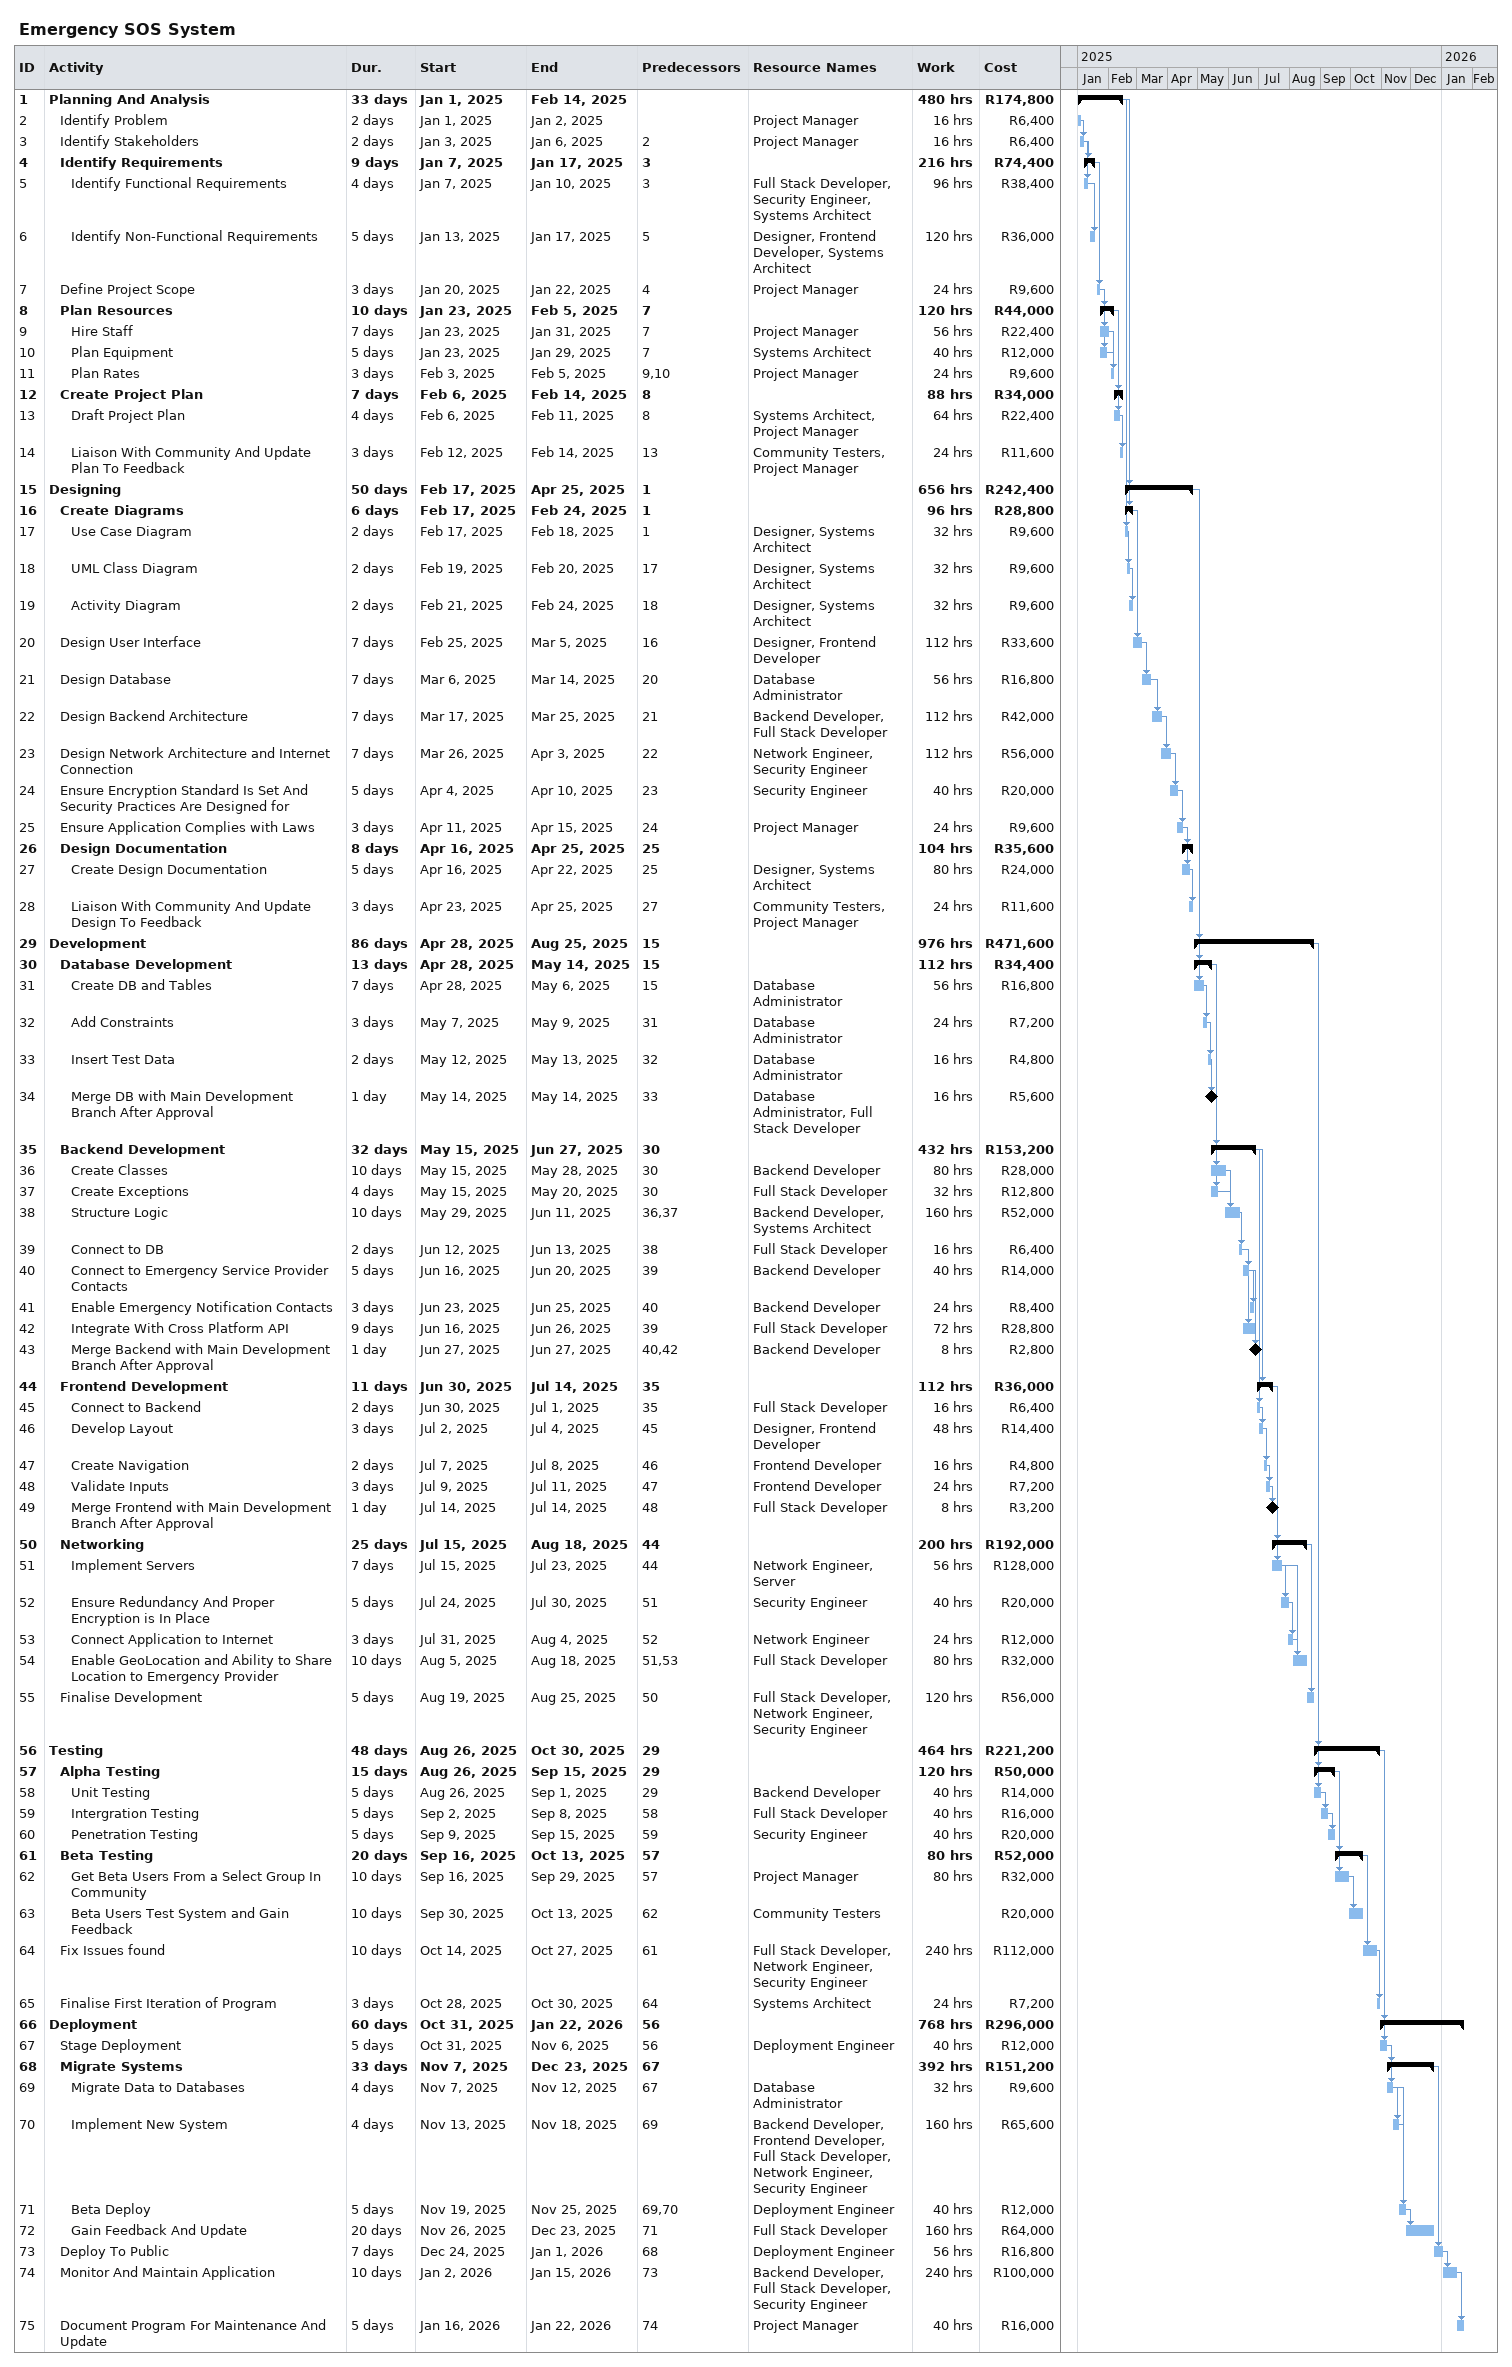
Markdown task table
Emergency SOS System

| ID | Level | Task | Duration | Start | Finish | Predecessors | Resources | Work (h) | Cost (R) |
|---|---|---|---|---|---|---|---|---|---|
| 1 | 1 | **Planning And Analysis** | 33d | 2025-01-01 | 2025-02-14 |  |  | 480 | 174800 |
| 2 | 2 | Identify Problem | 2d | 2025-01-01 | 2025-01-02 |  | Project Manager | 16 | 6400 |
| 3 | 2 | Identify Stakeholders | 2d | 2025-01-03 | 2025-01-06 | 2 | Project Manager | 16 | 6400 |
| 4 | 2 | **Identify Requirements** | 9d | 2025-01-07 | 2025-01-17 | 3 |  | 216 | 74400 |
| 5 | 3 | Identify Functional Requirements | 4d | 2025-01-07 | 2025-01-10 | 3 | Full Stack Developer, Security Engineer, Systems Architect | 96 | 38400 |
| 6 | 3 | Identify Non-Functional Requirements | 5d | 2025-01-13 | 2025-01-17 | 5 | Designer, Frontend Developer, Systems Architect | 120 | 36000 |
| 7 | 2 | Define Project Scope | 3d | 2025-01-20 | 2025-01-22 | 4 | Project Manager | 24 | 9600 |
| 8 | 2 | **Plan Resources** | 10d | 2025-01-23 | 2025-02-05 | 7 |  | 120 | 44000 |
| 9 | 3 | Hire Staff | 7d | 2025-01-23 | 2025-01-31 | 7 | Project Manager | 56 | 22400 |
| 10 | 3 | Plan Equipment | 5d | 2025-01-23 | 2025-01-29 | 7 | Systems Architect | 40 | 12000 |
| 11 | 3 | Plan Rates | 3d | 2025-02-03 | 2025-02-05 | 9, 10 | Project Manager | 24 | 9600 |
| 12 | 2 | **Create Project Plan** | 7d | 2025-02-06 | 2025-02-14 | 8 |  | 88 | 34000 |
| 13 | 3 | Draft Project Plan | 4d | 2025-02-06 | 2025-02-11 | 8 | Systems Architect, Project Manager | 64 | 22400 |
| 14 | 3 | Liaison With Community And Update Plan To Feedback | 3d | 2025-02-12 | 2025-02-14 | 13 | Community Testers, Project Manager | 24 | 11600 |
| 15 | 1 | **Designing** | 50d | 2025-02-17 | 2025-04-25 | 1 |  | 656 | 242400 |
| 16 | 2 | **Create Diagrams** | 6d | 2025-02-17 | 2025-02-24 | 1 |  | 96 | 28800 |
| 17 | 3 | Use Case Diagram | 2d | 2025-02-17 | 2025-02-18 | 1 | Designer, Systems Architect | 32 | 9600 |
| 18 | 3 | UML Class Diagram | 2d | 2025-02-19 | 2025-02-20 | 17 | Designer, Systems Architect | 32 | 9600 |
| 19 | 3 | Activity Diagram | 2d | 2025-02-21 | 2025-02-24 | 18 | Designer, Systems Architect | 32 | 9600 |
| 20 | 2 | Design User Interface | 7d | 2025-02-25 | 2025-03-05 | 16 | Designer, Frontend Developer | 112 | 33600 |
| 21 | 2 | Design Database | 7d | 2025-03-06 | 2025-03-14 | 20 | Database Administrator | 56 | 16800 |
| 22 | 2 | Design Backend Architecture | 7d | 2025-03-17 | 2025-03-25 | 21 | Backend Developer, Full Stack Developer | 112 | 42000 |
| 23 | 2 | Design Network Architecture and Internet Connection | 7d | 2025-03-26 | 2025-04-03 | 22 | Network Engineer, Security Engineer | 112 | 56000 |
| 24 | 2 | Ensure Encryption Standard Is Set And Security Practices Are Designed for | 5d | 2025-04-04 | 2025-04-10 | 23 | Security Engineer | 40 | 20000 |
| 25 | 2 | Ensure Application Complies with Laws | 3d | 2025-04-11 | 2025-04-15 | 24 | Project Manager | 24 | 9600 |
| 26 | 2 | **Design Documentation** | 8d | 2025-04-16 | 2025-04-25 | 25 |  | 104 | 35600 |
| 27 | 3 | Create Design Documentation | 5d | 2025-04-16 | 2025-04-22 | 25 | Designer, Systems Architect | 80 | 24000 |
| 28 | 3 | Liaison With Community And Update Design To Feedback | 3d | 2025-04-23 | 2025-04-25 | 27 | Community Testers, Project Manager | 24 | 11600 |
| 29 | 1 | **Development** | 86d | 2025-04-28 | 2025-08-25 | 15 |  | 976 | 471600 |
| 30 | 2 | **Database Development** | 13d | 2025-04-28 | 2025-05-14 | 15 |  | 112 | 34400 |
| 31 | 3 | Create DB and Tables | 7d | 2025-04-28 | 2025-05-06 | 15 | Database Administrator | 56 | 16800 |
| 32 | 3 | Add Constraints | 3d | 2025-05-07 | 2025-05-09 | 31 | Database Administrator | 24 | 7200 |
| 33 | 3 | Insert Test Data | 2d | 2025-05-12 | 2025-05-13 | 32 | Database Administrator | 16 | 4800 |
| 34 | 3 | Merge DB with Main Development Branch After Approval | 1d | 2025-05-14 | 2025-05-14 | 33 | Database Administrator, Full Stack Developer | 16 | 5600 |
| 35 | 2 | **Backend Development** | 32d | 2025-05-15 | 2025-06-27 | 30 |  | 432 | 153200 |
| 36 | 3 | Create Classes | 10d | 2025-05-15 | 2025-05-28 | 30 | Backend Developer | 80 | 28000 |
| 37 | 3 | Create Exceptions | 4d | 2025-05-15 | 2025-05-20 | 30 | Full Stack Developer | 32 | 12800 |
| 38 | 3 | Structure Logic | 10d | 2025-05-29 | 2025-06-11 | 36, 37 | Backend Developer, Systems Architect | 160 | 52000 |
| 39 | 3 | Connect to DB | 2d | 2025-06-12 | 2025-06-13 | 38 | Full Stack Developer | 16 | 6400 |
| 40 | 3 | Connect to Emergency Service Provider Contacts | 5d | 2025-06-16 | 2025-06-20 | 39 | Backend Developer | 40 | 14000 |
| 41 | 3 | Enable Emergency Notification Contacts | 3d | 2025-06-23 | 2025-06-25 | 40 | Backend Developer | 24 | 8400 |
| 42 | 3 | Integrate With Cross Platform API | 9d | 2025-06-16 | 2025-06-26 | 39 | Full Stack Developer | 72 | 28800 |
| 43 | 3 | Merge Backend with Main Development Branch After Approval | 1d | 2025-06-27 | 2025-06-27 | 40, 42 | Backend Developer | 8 | 2800 |
| 44 | 2 | **Frontend Development** | 11d | 2025-06-30 | 2025-07-14 | 35 |  | 112 | 36000 |
| 45 | 3 | Connect to Backend | 2d | 2025-06-30 | 2025-07-01 | 35 | Full Stack Developer | 16 | 6400 |
| 46 | 3 | Develop Layout | 3d | 2025-07-02 | 2025-07-04 | 45 | Designer, Frontend Developer | 48 | 14400 |
| 47 | 3 | Create Navigation | 2d | 2025-07-07 | 2025-07-08 | 46 | Frontend Developer | 16 | 4800 |
| 48 | 3 | Validate Inputs | 3d | 2025-07-09 | 2025-07-11 | 47 | Frontend Developer | 24 | 7200 |
| 49 | 3 | Merge Frontend with Main Development Branch After Approval | 1d | 2025-07-14 | 2025-07-14 | 48 | Full Stack Developer | 8 | 3200 |
| 50 | 2 | **Networking** | 25d | 2025-07-15 | 2025-08-18 | 44 |  | 200 | 192000 |
| 51 | 3 | Implement Servers | 7d | 2025-07-15 | 2025-07-23 | 44 | Network Engineer, Server | 56 | 128000 |
| 52 | 3 | Ensure Redundancy And Proper Encryption is In Place | 5d | 2025-07-24 | 2025-07-30 | 51 | Security Engineer | 40 | 20000 |
| 53 | 3 | Connect Application to Internet | 3d | 2025-07-31 | 2025-08-04 | 52 | Network Engineer | 24 | 12000 |
| 54 | 3 | Enable GeoLocation and Ability to Share Location to Emergency Provider | 10d | 2025-08-05 | 2025-08-18 | 51, 53 | Full Stack Developer | 80 | 32000 |
| 55 | 2 | Finalise Development | 5d | 2025-08-19 | 2025-08-25 | 50 | Full Stack Developer, Network Engineer, Security Engineer | 120 | 56000 |
| 56 | 1 | **Testing** | 48d | 2025-08-26 | 2025-10-30 | 29 |  | 464 | 221200 |
| 57 | 2 | **Alpha Testing** | 15d | 2025-08-26 | 2025-09-15 | 29 |  | 120 | 50000 |
| 58 | 3 | Unit Testing | 5d | 2025-08-26 | 2025-09-01 | 29 | Backend Developer | 40 | 14000 |
| 59 | 3 | Intergration Testing | 5d | 2025-09-02 | 2025-09-08 | 58 | Full Stack Developer | 40 | 16000 |
| 60 | 3 | Penetration Testing | 5d | 2025-09-09 | 2025-09-15 | 59 | Security Engineer | 40 | 20000 |
| 61 | 2 | **Beta Testing** | 20d | 2025-09-16 | 2025-10-13 | 57 |  | 80 | 52000 |
| 62 | 3 | Get Beta Users From a Select Group In Community | 10d | 2025-09-16 | 2025-09-29 | 57 | Project Manager | 80 | 32000 |
| 63 | 3 | Beta Users Test System and Gain Feedback | 10d | 2025-09-30 | 2025-10-13 | 62 | Community Testers |  | 20000 |
| 64 | 2 | Fix Issues found | 10d | 2025-10-14 | 2025-10-27 | 61 | Full Stack Developer, Network Engineer, Security Engineer | 240 | 112000 |
| 65 | 2 | Finalise First Iteration of Program | 3d | 2025-10-28 | 2025-10-30 | 64 | Systems Architect | 24 | 7200 |
| 66 | 1 | **Deployment** | 60d | 2025-10-31 | 2026-01-22 | 56 |  | 768 | 296000 |
| 67 | 2 | Stage Deployment | 5d | 2025-10-31 | 2025-11-06 | 56 | Deployment Engineer | 40 | 12000 |
| 68 | 2 | **Migrate Systems** | 33d | 2025-11-07 | 2025-12-23 | 67 |  | 392 | 151200 |
| 69 | 3 | Migrate Data to Databases | 4d | 2025-11-07 | 2025-11-12 | 67 | Database Administrator | 32 | 9600 |
| 70 | 3 | Implement New System | 4d | 2025-11-13 | 2025-11-18 | 69 | Backend Developer, Frontend Developer, Full Stack Developer, Network Engineer, Security Engineer | 160 | 65600 |
| 71 | 3 | Beta Deploy | 5d | 2025-11-19 | 2025-11-25 | 69, 70 | Deployment Engineer | 40 | 12000 |
| 72 | 3 | Gain Feedback And Update | 20d | 2025-11-26 | 2025-12-23 | 71 | Full Stack Developer | 160 | 64000 |
| 73 | 2 | Deploy To Public | 7d | 2025-12-24 | 2026-01-01 | 68 | Deployment Engineer | 56 | 16800 |
| 74 | 2 | Monitor And Maintain Application | 10d | 2026-01-02 | 2026-01-15 | 73 | Backend Developer, Full Stack Developer, Security Engineer | 240 | 100000 |
| 75 | 2 | Document Program For Maintenance And Update | 5d | 2026-01-16 | 2026-01-22 | 74 | Project Manager | 40 | 16000 |
